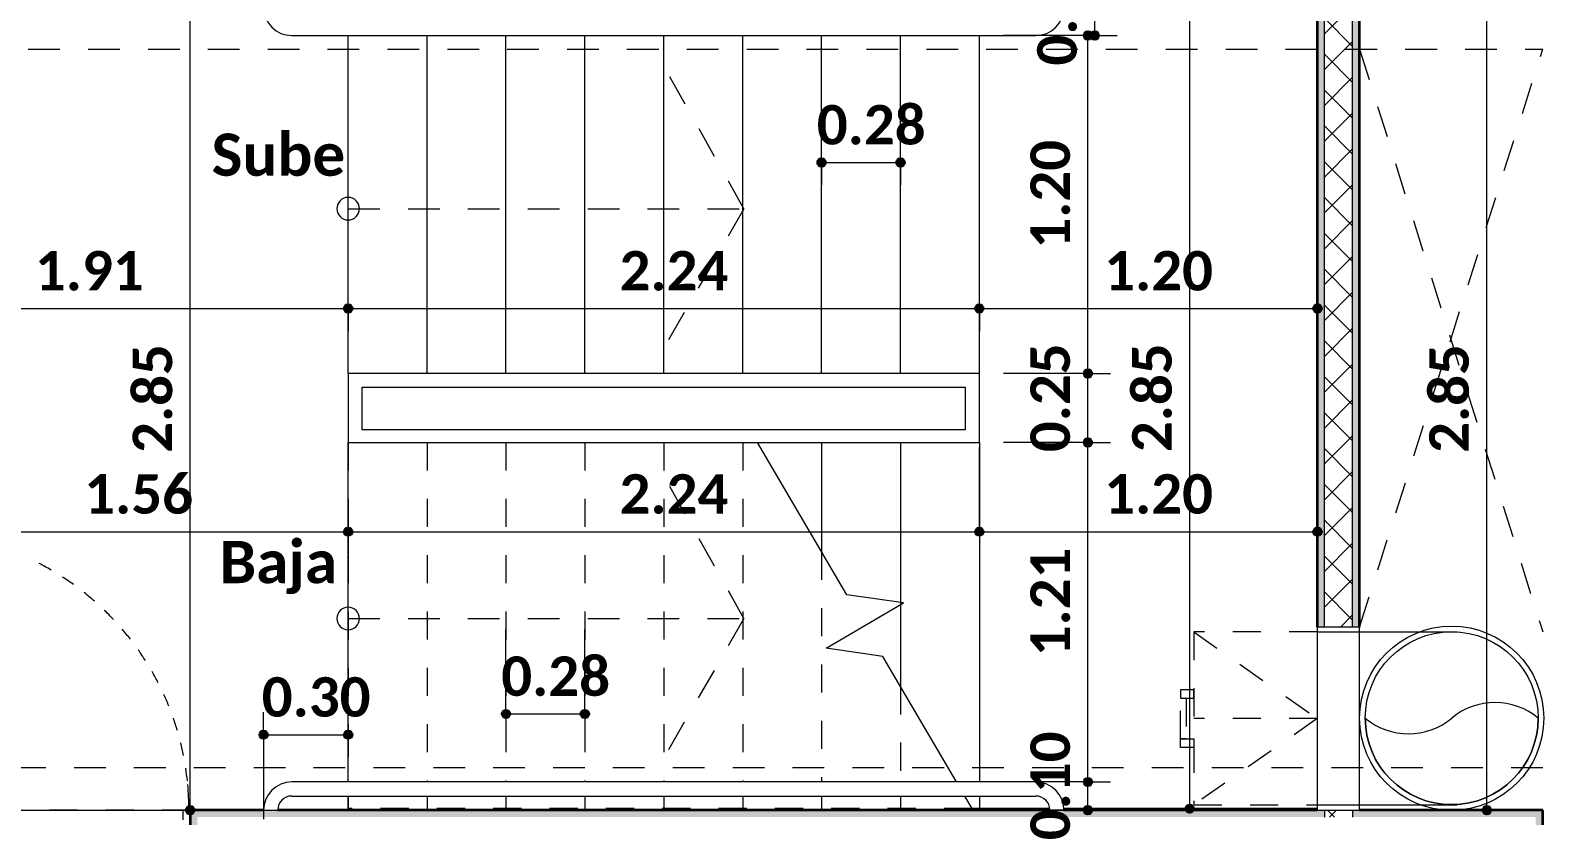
# Model space of a CAD drawing. Header units: metres. Extents: x -144 to 1000, y -717 to 29.
# Drawn here: x 698.51 to 703.88, y -560.3 to -557.51 of the extents above; entities that cross this region are included whole.
import ezdxf

# ---------------------------------------------------------------- set-up
doc = ezdxf.new("R2010")
doc.units = ezdxf.units.M
for name, pattern in [('Basculante', [0.11625, 0.075, -0.04125]), ('basculante modificado', [0.18, 0.1125, -0.0675]), ('Trazo', [0.45, 0.225, -0.225])]:
    doc.linetypes.add(name, pattern=pattern)
doc.layers.get('0').update_dxf_attribs({"color": 1})
for name, color, linetype, lineweight in [('A-ANNO-DIMS', 1, 'Continuous', 9), ('A-DETL', 1, 'Continuous', 9), ('A-DETL-GENF', 1, 'Continuous', 9), ('A-DETL-THIN', 1, 'Continuous', 9), ('A-DOOR', 1, 'Continuous', 9), ('A-DOOR-FRAM', 1, 'Continuous', 9), ('A-DOOR-HDLN', 1, 'Trazo', 20), ('A-FLOR', 2, 'Continuous', 9), ('A-FLOR-OVHD', 7, 'Basculante', 9), ('A-WALL', 4, 'Continuous', 9), ('G-ANNO-TEXT', 2, 'Continuous', 9), ('S-STRS', 1, 'Continuous', 9), ('S-STRS-MBND', 1, 'Basculante', 9)]:
    doc.layers.add(name, color=color, linetype=linetype, lineweight=lineweight)
doc.layers.add('A-WALL-PATT', color=7, linetype='Continuous', lineweight=35, true_color=0x9c9c9c)
doc.styles.add('Calibri_B_1', font='calibrib.ttf', dxfattribs={"height": 0.135})
doc.styles.add('Calibri_B_4', font='calibrib.ttf', dxfattribs={"height": 0.1125})

# ---------------------------------------------------------------- blocks, each defined once
blk = doc.blocks.new('S')
at = {"layer": 'A-ANNO-DIMS', "lineweight": 25}
h = blk.add_hatch(color=256, dxfattribs=at)
edge = h.paths.add_edge_path()
edge.add_arc((691.5351, -496.7486), 0.015, 0, 360)
h = blk.add_hatch(color=256, dxfattribs=at)
edge = h.paths.add_edge_path()
edge.add_arc((691.5592, -496.7486), 0.015, 0, 360)
h = blk.add_hatch(color=256, dxfattribs=at)
edge = h.paths.add_edge_path()
edge.add_arc((690.5898, -497.1993), 0.015, 0, 360)
h = blk.add_hatch(color=256, dxfattribs=at)
edge = h.paths.add_edge_path()
edge.add_arc((690.8698, -497.1993), 0.015, 0, 360)
h = blk.add_hatch(color=256, dxfattribs=at)
edge = h.paths.add_edge_path()
edge.add_arc((688.9098, -497.7176), 0.015, 0, 360)
h = blk.add_hatch(color=256, dxfattribs=at)
edge = h.paths.add_edge_path()
edge.add_arc((688.9098, -497.7176), 0.015, 0, 360)
h = blk.add_hatch(color=256, dxfattribs=at)
edge = h.paths.add_edge_path()
edge.add_arc((691.1498, -497.7176), 0.015, 0, 360)
h = blk.add_hatch(color=256, dxfattribs=at)
edge = h.paths.add_edge_path()
edge.add_arc((691.1498, -497.7176), 0.015, 0, 360)
h = blk.add_hatch(color=256, dxfattribs=at)
edge = h.paths.add_edge_path()
edge.add_arc((692.3498, -497.7176), 0.015, 0, 360)
h = blk.add_hatch(color=256, dxfattribs=at)
edge = h.paths.add_edge_path()
edge.add_arc((691.5351, -497.9482), 0.015, 0, 360)
h = blk.add_hatch(color=256, dxfattribs=at)
edge = h.paths.add_edge_path()
edge.add_arc((691.5351, -497.9482), 0.015, 0, 360)
h = blk.add_hatch(color=256, dxfattribs=at)
edge = h.paths.add_edge_path()
edge.add_arc((691.5351, -498.1932), 0.015, 0, 360)
h = blk.add_hatch(color=256, dxfattribs=at)
edge = h.paths.add_edge_path()
edge.add_arc((691.5351, -498.1932), 0.015, 0, 360)
h = blk.add_hatch(color=256, dxfattribs=at)
edge = h.paths.add_edge_path()
edge.add_arc((688.9098, -498.51), 0.015, 0, 360)
h = blk.add_hatch(color=256, dxfattribs=at)
edge = h.paths.add_edge_path()
edge.add_arc((688.9098, -498.51), 0.015, 0, 360)
h = blk.add_hatch(color=256, dxfattribs=at)
edge = h.paths.add_edge_path()
edge.add_arc((691.1498, -498.51), 0.015, 0, 360)
h = blk.add_hatch(color=256, dxfattribs=at)
edge = h.paths.add_edge_path()
edge.add_arc((691.1498, -498.51), 0.015, 0, 360)
h = blk.add_hatch(color=256, dxfattribs=at)
edge = h.paths.add_edge_path()
edge.add_arc((692.3498, -498.51), 0.015, 0, 360)
h = blk.add_hatch(color=256, dxfattribs=at)
edge = h.paths.add_edge_path()
edge.add_arc((689.4698, -499.1569), 0.015, 0, 360)
h = blk.add_hatch(color=256, dxfattribs=at)
edge = h.paths.add_edge_path()
edge.add_arc((689.7498, -499.1569), 0.015, 0, 360)
h = blk.add_hatch(color=256, dxfattribs=at)
edge = h.paths.add_edge_path()
edge.add_arc((688.6096, -499.2307), 0.015, 0, 360)
h = blk.add_hatch(color=256, dxfattribs=at)
edge = h.paths.add_edge_path()
edge.add_arc((688.9098, -499.2307), 0.015, 0, 360)
h = blk.add_hatch(color=256, dxfattribs=at)
edge = h.paths.add_edge_path()
edge.add_arc((691.5351, -499.3985), 0.015, 0, 360)
h = blk.add_hatch(color=256, dxfattribs=at)
edge = h.paths.add_edge_path()
edge.add_arc((691.5351, -499.3985), 0.015, 0, 360)
h = blk.add_hatch(color=256, dxfattribs=at)
edge = h.paths.add_edge_path()
edge.add_arc((688.3489, -499.4985), 0.015, 0, 360)
h = blk.add_hatch(color=256, dxfattribs=at)
edge = h.paths.add_edge_path()
edge.add_arc((691.5351, -499.4985), 0.015, 0, 360)
h = blk.add_hatch(color=256, dxfattribs=at)
edge = h.paths.add_edge_path()
edge.add_arc((691.8963, -499.4932), 0.015, 0, 360)
h = blk.add_hatch(color=256, dxfattribs=at)
edge = h.paths.add_edge_path()
edge.add_arc((692.9507, -499.4985), 0.015, 0, 360)
at = {"layer": 'A-WALL-PATT', "lineweight": 5, "true_color": 0x747474}
blk.add_hatch(color=8, dxfattribs=at).paths.add_polyline_path([(692.3744, -498.8485), (692.3744, -496.6486), (692.3494, -496.6487), (692.3498, -498.8485)])
at = {"layer": 'A-WALL-PATT', "true_color": 0x747474}
blk.add_hatch(color=8, dxfattribs=at).paths.add_polyline_path([(692.4994, -498.8485), (692.4994, -496.6486), (692.4744, -496.6486), (692.4744, -498.8485)])
at = {"layer": 'A-WALL-PATT', "lineweight": 5, "true_color": 0x747474}
h = blk.add_hatch(color=8, dxfattribs=at)
h.paths.add_polyline_path([(693.1244, -499.6235), (693.1494, -499.6231), (693.1494, -499.4985), (692.4744, -499.4985), (692.4744, -499.5235), (693.1244, -499.5235)])
h.paths.add_polyline_path([(688.3742, -499.5735), (688.3742, -499.5235), (692.3744, -499.5235), (692.3744, -499.4985), (688.3492, -499.4985), (688.3492, -499.5735)])
at = {"layer": 'A-ANNO-DIMS'}
for p, q in [((688.3489, -499.4985), (688.3489, -496.6486)), ((691.5592, -496.7486), (691.5592, -496.6482)), ((691.8963, -499.4932), (691.8963, -496.6482)), ((692.9507, -499.4985), (692.9507, -496.6486)), ((691.5351, -496.7486), (691.2351, -496.7486)), ((691.5592, -496.7486), (691.2592, -496.7486)), ((691.5351, -497.9482), (691.5351, -496.7486)), ((691.5351, -496.7486), (691.6151, -496.7486)), ((691.5592, -496.7486), (691.6392, -496.7486)), ((690.5898, -497.1993), (690.5898, -496.8993)), ((690.8698, -497.1993), (690.8698, -496.8993)), ((690.5898, -497.1993), (690.8698, -497.1993)), ((690.5898, -497.1993), (690.5898, -497.2793)), ((690.8698, -497.1993), (690.8698, -497.2793)), ((688.9098, -497.7176), (688.9098, -497.4176)), ((688.9098, -497.7176), (688.9098, -497.4176)), ((691.1498, -497.7176), (691.1498, -497.4176)), ((691.1498, -497.7176), (691.1498, -497.4176)), ((692.3498, -497.7176), (692.3498, -497.4176)), ((686.9994, -497.7176), (688.9098, -497.7176)), ((688.9098, -497.7176), (688.9098, -497.7976)), ((688.9098, -497.7176), (691.1498, -497.7176)), ((688.9098, -497.7176), (688.9098, -497.7976)), ((691.1498, -497.7176), (691.1498, -497.7976)), ((691.1498, -497.7176), (692.3498, -497.7176)), ((691.1498, -497.7176), (691.1498, -497.7976)), ((692.3498, -497.7176), (692.3498, -497.7976)), ((691.5351, -497.9482), (691.2351, -497.9482)), ((691.5351, -497.9482), (691.2351, -497.9482)), ((691.5351, -498.1932), (691.5351, -497.9482)), ((691.5351, -497.9482), (691.6151, -497.9482)), ((691.5351, -497.9482), (691.6151, -497.9482)), ((688.9098, -498.51), (688.9098, -498.21)), ((688.9098, -498.51), (688.9098, -498.21)), ((691.1498, -498.51), (691.1498, -498.21)), ((691.1498, -498.51), (691.1498, -498.21)), ((691.5351, -498.1932), (691.2351, -498.1932)), ((691.5351, -498.1932), (691.2351, -498.1932)), ((691.5351, -499.3985), (691.5351, -498.1932)), ((691.5351, -498.1932), (691.6151, -498.1932)), ((691.5351, -498.1932), (691.6151, -498.1932)), ((692.3498, -498.51), (692.3498, -498.21)), ((687.3492, -498.51), (688.9098, -498.51)), ((688.9098, -498.51), (688.9098, -498.59)), ((688.9098, -498.51), (691.1498, -498.51)), ((688.9098, -498.51), (688.9098, -498.59)), ((691.1498, -498.51), (691.1498, -498.59)), ((691.1498, -498.51), (692.3498, -498.51)), ((691.1498, -498.51), (691.1498, -498.59)), ((692.3498, -498.51), (692.3498, -498.59)), ((689.4698, -499.1569), (689.4698, -498.8569)), ((689.7498, -499.1569), (689.7498, -498.8569)), ((688.9098, -499.2307), (688.9098, -498.9307)), ((688.6096, -499.2307), (688.6096, -499.1507)), ((689.4698, -499.1569), (689.7498, -499.1569)), ((689.4698, -499.1569), (689.4698, -499.2369)), ((689.7498, -499.1569), (689.7498, -499.2369)), ((688.6096, -499.2307), (688.9098, -499.2307)), ((688.6096, -499.2307), (688.6096, -499.5307)), ((688.9098, -499.2307), (688.9098, -499.3107)), ((691.5351, -499.3985), (691.2351, -499.3985)), ((691.5351, -499.3985), (691.2351, -499.3985)), ((691.5351, -499.4985), (691.5351, -499.3985)), ((691.5351, -499.3985), (691.6151, -499.3985)), ((691.5351, -499.3985), (691.6151, -499.3985)), ((687.6419, -499.4985), (687.9419, -499.4985)), ((688.3489, -499.4985), (688.2689, -499.4985)), ((688.3489, -499.4985), (688.6489, -499.4985)), ((691.5351, -499.4985), (691.2351, -499.4985)), ((691.5351, -499.4985), (691.6151, -499.4985)), ((691.8963, -499.4932), (691.5963, -499.4932)), ((691.8963, -499.4932), (691.9763, -499.4932)), ((692.9507, -499.4985), (692.6507, -499.4985)), ((692.9507, -499.4985), (693.0307, -499.4985))]:
    blk.add_line(p, q, dxfattribs=at)
at = {"layer": 'A-ANNO-DIMS', "lineweight": 25}
for centre in [(691.5351, -496.7486), (691.5592, -496.7486), (690.5898, -497.1993), (690.8698, -497.1993), (688.9098, -497.7176), (688.9098, -497.7176), (691.1498, -497.7176), (691.1498, -497.7176), (692.3498, -497.7176), (691.5351, -497.9482), (691.5351, -497.9482), (691.5351, -498.1932), (691.5351, -498.1932), (688.9098, -498.51), (688.9098, -498.51), (691.1498, -498.51), (691.1498, -498.51), (692.3498, -498.51), (689.4698, -499.1569), (689.7498, -499.1569), (688.6096, -499.2307), (688.9098, -499.2307), (691.5351, -499.3985), (691.5351, -499.3985), (688.3489, -499.4985), (691.5351, -499.4985), (691.8963, -499.4932), (692.9507, -499.4985)]:
    blk.add_circle(centre, 0.015, dxfattribs=at)
at = {"layer": 'A-DETL', "color": 7, "linetype": 'basculante modificado'}
for p, q in [((687.3492, -496.7975), (693.1494, -496.7975)), ((692.4994, -498.8485), (693.1494, -496.7975)), ((692.4994, -496.7975), (693.1494, -498.8658)), ((690.3142, -497.3632), (690.0166, -496.8334)), ((688.9098, -497.3632), (690.3098, -497.3632)), ((690.3142, -497.3632), (690.0154, -497.8834)), ((690.3142, -498.8182), (690.0166, -498.2884)), ((688.9098, -498.8182), (690.3098, -498.8182)), ((690.3142, -498.8182), (690.0154, -499.3384)), ((693.1494, -499.3485), (687.3492, -499.3485))]:
    blk.add_line(p, q, dxfattribs=at)
at = {"layer": 'A-DETL-GENF', "linetype": 'Basculante'}
for p, q in [((688.3492, -499.4985), (687.3492, -499.4985)), ((688.3492, -499.6485), (688.3492, -499.4985))]:
    blk.add_line(p, q, dxfattribs=at)
at = {"layer": 'A-DETL-THIN'}
for p, q in [((688.7096, -496.7486), (691.35, -496.7486)), ((691.1498, -497.9482), (688.9098, -497.9482)), ((688.9098, -497.9482), (688.9098, -498.1932)), ((691.1498, -498.1932), (691.1498, -497.9482)), ((688.9598, -498.1482), (688.9598, -497.9969)), ((688.9598, -497.9969), (691.0998, -497.9969)), ((691.0998, -497.9969), (691.0998, -498.1482)), ((691.0998, -498.1482), (688.9598, -498.1482)), ((688.9098, -498.1932), (691.1498, -498.1932)), ((692.4994, -498.8485), (692.3494, -498.8485)), ((692.3494, -498.8485), (692.3494, -499.4985)), ((692.3494, -498.8658), (692.8456, -498.8658)), ((692.4994, -499.4985), (692.4994, -498.8485)), ((691.35, -499.3985), (688.7096, -499.3985)), ((688.7096, -499.4485), (691.35, -499.4485)), ((688.6096, -499.4985), (688.6596, -499.4985)), ((691.4, -499.4985), (691.45, -499.4985)), ((692.3494, -499.4797), (692.8456, -499.4797)), ((692.3494, -499.4985), (692.4994, -499.4985))]:
    blk.add_line(p, q, dxfattribs=at)
for radius in [0.3269, 0.3069]:
    blk.add_circle((692.8263, -499.1721), radius, dxfattribs=at)
for centre, radius, start, end in [((688.7096, -496.6486), 0.1, 180, 270), ((691.35, -496.6486), 0.1, 270, 0), ((688.9098, -497.3632), 0.04, 90, 270), ((688.9098, -497.3632), 0.04, 270, 90), ((688.9098, -498.8182), 0.04, 90, 270), ((688.9098, -498.8182), 0.04, 270, 90), ((692.9798, -499.3562), 0.2397, 50.181, 129.819), ((692.8263, -499.1721), 0.3069, 180, 0), ((692.6729, -498.988), 0.2397, 230.181, 309.819), ((688.7096, -499.4985), 0.1, 90, 180), ((691.35, -499.4985), 0.1, 360, 90), ((688.7096, -499.4985), 0.05, 90, 180), ((691.35, -499.4985), 0.05, 0, 90)]:
    blk.add_arc(centre, radius, start, end, dxfattribs=at)
at = {"layer": 'A-DOOR'}
for start, end in [(59.8378, 62.634), (54.2878, 57.0559), (48.7903, 51.5328), (43.3395, 46.0594), (37.9295, 40.6298), (32.5538, 35.2378), (27.2056, 29.8767), (21.8777, 24.5395), (16.5629, 19.2191), (11.2538, 13.9081), (5.9429, 8.5991), (0, 5.1398)]:
    blk.add_arc((687.361, -499.4962), 0.9833, start, end, dxfattribs=at)
at = {"layer": 'A-DOOR-FRAM'}
for p, q in [((688.3242, -499.4985), (688.3492, -499.4985)), ((688.3242, -499.5335), (688.3242, -499.4985))]:
    blk.add_line(p, q, dxfattribs=at)
at = {"layer": 'A-DOOR-HDLN'}
blk.add_line((688.3492, -499.6485), (688.3492, -499.4985), dxfattribs=at)
at = {"layer": 'A-FLOR'}
for p, q in [((688.9098, -499.3985), (688.9098, -498.1932)), ((688.9098, -499.4985), (688.9098, -499.4485)), ((687.3742, -499.4985), (688.3242, -499.4985))]:
    blk.add_line(p, q, dxfattribs=at)
at = {"layer": 'A-FLOR-OVHD'}
for p, q in [((691.9105, -498.8658), (691.9105, -499.4797)), ((691.9105, -498.8658), (692.3494, -499.1735)), ((692.3494, -498.8658), (691.9105, -498.8658)), ((691.9105, -499.0709), (691.8638, -499.0709)), ((691.8638, -499.0709), (691.8638, -499.1013)), ((691.9105, -499.1013), (691.9105, -499.0709)), ((691.8638, -499.1013), (691.9105, -499.1013)), ((691.8638, -499.2457), (691.8638, -499.1013)), ((691.8638, -499.1013), (691.8839, -499.1013)), ((691.8839, -499.1013), (691.8839, -499.2457)), ((692.3494, -499.1735), (691.9105, -499.4797)), ((692.3494, -499.1735), (691.9105, -499.1735)), ((691.8638, -499.2457), (691.9105, -499.2457)), ((691.8638, -499.2761), (691.8638, -499.2457)), ((691.8839, -499.2457), (691.8638, -499.2457)), ((691.9105, -499.2761), (691.8638, -499.2761)), ((691.9105, -499.2457), (691.9105, -499.2761)), ((691.9105, -499.4797), (692.3494, -499.4797))]:
    blk.add_line(p, q, dxfattribs=at)
at = {"layer": 'A-WALL', "lineweight": 35}
for p, q in [((692.3494, -496.6486), (692.3494, -498.8485)), ((692.4994, -498.8485), (692.4994, -496.6486)), ((688.6096, -499.4985), (688.3492, -499.4985)), ((688.3492, -499.4985), (688.3492, -499.6485)), ((691.4, -499.4985), (688.6596, -499.4985)), ((692.3494, -499.4985), (691.45, -499.4985)), ((693.1494, -499.4985), (692.4994, -499.4985)), ((693.1494, -499.6485), (693.1494, -499.4985))]:
    blk.add_line(p, q, dxfattribs=at)
at = {"layer": 'A-WALL'}
for p, q in [((692.3744, -498.8485), (692.3744, -496.6236)), ((692.4744, -498.8485), (692.4744, -496.6236)), ((692.3744, -499.4985), (692.3744, -499.5235)), ((692.4744, -499.4985), (692.4744, -499.5235))]:
    blk.add_line(p, q, dxfattribs=at)
at = {"layer": 'A-WALL-PATT', "color": 1, "lineweight": 5, "true_color": 0xff0000}
for p, q in [((692.3744, -496.742), (692.4744, -496.642)), ((692.4744, -496.7874), (692.3744, -496.6874)), ((692.3744, -496.8693), (692.4744, -496.7693)), ((692.4744, -496.9147), (692.3744, -496.8147)), ((692.3744, -496.9965), (692.4744, -496.8965)), ((692.4744, -497.0419), (692.3744, -496.9419)), ((692.3744, -497.1238), (692.4744, -497.0238)), ((692.4744, -497.1692), (692.3744, -497.0692)), ((692.3744, -497.2511), (692.4744, -497.1511)), ((692.4744, -497.2965), (692.3744, -497.1965)), ((692.3744, -497.3784), (692.4744, -497.2784)), ((692.4744, -497.4238), (692.3744, -497.3238)), ((692.3744, -497.5057), (692.4744, -497.4057)), ((692.4744, -497.5511), (692.3744, -497.4511)), ((692.3744, -497.6329), (692.4744, -497.5329)), ((692.4744, -497.6783), (692.3744, -497.5783)), ((692.3744, -497.7602), (692.4744, -497.6602)), ((692.4744, -497.8056), (692.3744, -497.7056)), ((692.3744, -497.8875), (692.4744, -497.7875)), ((692.4744, -497.9329), (692.3744, -497.8329)), ((692.3744, -498.0148), (692.4744, -497.9148)), ((692.4744, -498.0602), (692.3744, -497.9602)), ((692.3744, -498.1421), (692.4744, -498.0421)), ((692.4744, -498.1875), (692.3744, -498.0875)), ((692.3744, -498.2693), (692.4744, -498.1693)), ((692.4744, -498.3147), (692.3744, -498.2147)), ((692.3744, -498.3966), (692.4744, -498.2966)), ((692.4744, -498.442), (692.3744, -498.342)), ((692.3744, -498.5239), (692.4744, -498.4239)), ((692.4744, -498.5693), (692.3744, -498.4693)), ((692.3744, -498.6512), (692.4744, -498.5512)), ((692.4744, -498.6966), (692.3744, -498.5966)), ((692.3744, -498.7785), (692.4744, -498.6785)), ((692.4744, -498.8239), (692.3744, -498.7239)), ((692.4316, -498.8485), (692.4744, -498.8057)), ((692.4103, -499.5235), (692.3853, -499.4985)), ((692.393, -499.5235), (692.418, -499.4985))]:
    blk.add_line(p, q, dxfattribs=at)
at = {"layer": 'S-STRS'}
for p, q in [((688.9098, -497.9482), (688.9098, -496.7486)), ((689.1898, -497.9482), (689.1898, -496.7486)), ((689.4698, -497.9482), (689.4698, -496.7486)), ((689.7498, -497.9482), (689.7498, -496.7486)), ((690.0298, -497.9482), (690.0298, -496.7486)), ((690.3098, -497.9482), (690.3098, -496.7486)), ((690.5898, -497.9482), (690.5898, -496.7486)), ((690.8698, -497.9482), (690.8698, -496.7486)), ((691.1498, -497.9482), (691.1498, -496.7486)), ((690.6792, -498.7336), (690.3624, -498.1932)), ((690.5898, -498.1932), (690.5898, -498.5811)), ((690.8698, -498.1932), (690.8698, -498.7613)), ((691.1498, -498.1932), (691.1498, -499.3985)), ((690.8803, -498.7629), (690.6792, -498.7336)), ((690.6064, -498.9234), (690.8803, -498.7629)), ((690.8698, -498.7691), (690.8698, -499.0588)), ((690.8076, -498.9527), (690.6064, -498.9234)), ((691.0689, -499.3985), (690.8076, -498.9527)), ((691.1244, -499.4932), (691.0982, -499.4485)), ((691.1498, -499.4485), (691.1498, -499.4932)), ((691.1498, -499.4932), (691.1244, -499.4932)), ((691.3993, -499.4932), (691.1498, -499.4932)), ((692.3494, -499.4932), (691.4493, -499.4932))]:
    blk.add_line(p, q, dxfattribs=at)
at = {"layer": 'S-STRS-MBND'}
for p, q in [((688.9098, -498.1932), (688.9098, -499.3985)), ((689.1898, -498.1932), (689.1898, -499.3985)), ((689.4698, -498.1932), (689.4698, -499.3985)), ((689.7498, -498.1932), (689.7498, -499.3985)), ((690.0298, -498.1932), (690.0298, -499.3985)), ((690.3098, -498.1932), (690.3098, -499.3985)), ((690.5898, -498.5811), (690.5898, -499.3985)), ((690.8698, -498.7613), (690.8698, -498.7691)), ((690.8698, -499.0588), (690.8698, -499.3985)), ((688.9098, -499.4485), (688.9098, -499.4932)), ((689.1898, -499.4485), (689.1898, -499.4932)), ((689.4698, -499.4485), (689.4698, -499.4932)), ((689.7498, -499.4485), (689.7498, -499.4932)), ((690.0298, -499.4485), (690.0298, -499.4932)), ((690.3098, -499.4485), (690.3098, -499.4932)), ((690.5898, -499.4485), (690.5898, -499.4932)), ((690.8698, -499.4485), (690.8698, -499.4932)), ((691.1244, -499.4932), (688.9098, -499.4932))]:
    blk.add_line(p, q, dxfattribs=at)
at = {"layer": 'A-ANNO-DIMS', "char_height": 0.14, "width": 0.376134, "attachment_point": 1, "rotation": 90, "line_spacing_factor": 1.158048, "style": 'Calibri_B_4'}
for s, insert in [('0.10', (691.3552, -496.8551)), ('1.20', (691.3311, -497.5051)), ('2.85', (688.1448, -498.2302)), ('0.25', (691.3311, -498.2274)), ('2.85', (691.6922, -498.2274)), ('2.85', (692.7467, -498.2302)), ('1.21', (691.3311, -498.9525)), ('0.10', (691.3311, -499.6052))]:
    blk.add_mtext(s, dxfattribs=dict(at, insert=insert))
at = {"layer": 'A-ANNO-DIMS', "char_height": 0.14, "width": 0.376134, "attachment_point": 1, "line_spacing_factor": 1.158048, "style": 'Calibri_B_4'}
for s, insert in [('0.28', (690.5731, -496.9952)), ('1.91', (687.7979, -497.5136)), ('2.24', (689.8731, -497.5136)), ('1.20', (691.5931, -497.5136)), ('1.56', (687.9728, -498.306)), ('2.24', (689.8731, -498.306)), ('1.20', (691.5931, -498.306)), ('0.28', (689.4531, -498.9528)), ('0.30', (688.603, -499.0267))]:
    blk.add_mtext(s, dxfattribs=dict(at, insert=insert))
at = {"layer": 'G-ANNO-TEXT', "style": 'Calibri_B_1'}
for s, p in [('Sube', (688.4251, -497.2466)), ('Baja', (688.4535, -498.6928))]:
    blk.add_text(s, height=0.15, dxfattribs=at).set_placement(p)

msp = doc.modelspace()

# ---------------------------------------------------------------- block references
at = {"color": 3}
msp.add_blockref('S', (10.7329, -60.7772), dxfattribs=at)

doc.saveas('drawing.dxf')
